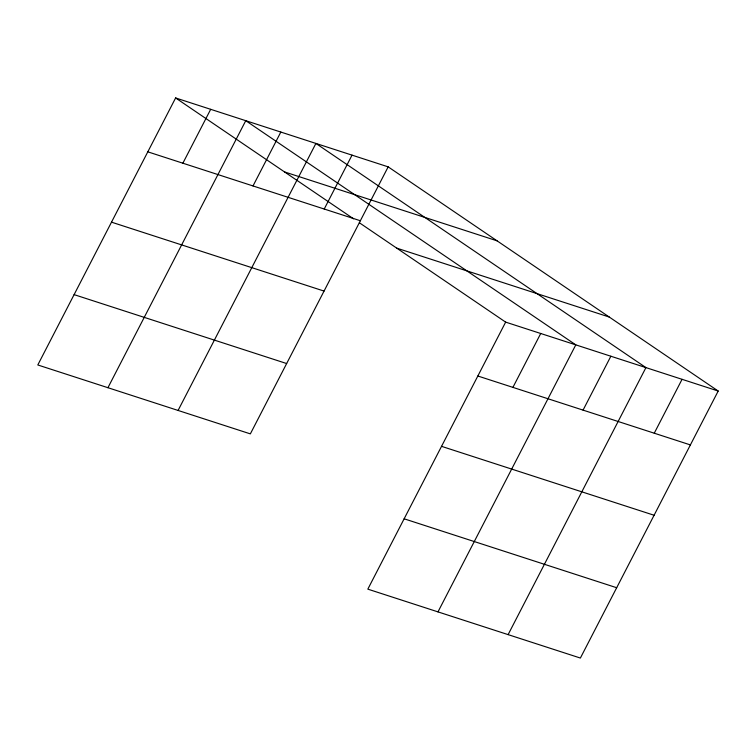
<?xml version="1.0" encoding="UTF-8"?>
<svg xmlns="http://www.w3.org/2000/svg" width="756" height="756" viewBox="0 0 756 756"><rect width="100%" height="100%" fill="white"/><g stroke="black" fill="none" stroke-linecap="round" stroke-linejoin="round"><path stroke-width="1.13" d="M388.168 166.859L175.619 97.949L37.8 364.968L250.349 433.878L388.168 166.859L718.2 391.032L580.381 658.051L367.832 589.141L505.651 322.122L718.2 391.032M182.876 163.201L210.688 109.318M107.938 387.705L245.757 120.686L575.798 344.859L437.979 611.878M253.014 185.938L280.826 132.054M178.076 410.451L315.904 143.432L645.936 367.605L508.117 634.624M324.22 209.025L352.031 155.141M512.918 387.374L540.729 333.49M583.056 410.121L610.867 356.227M654.252 433.207L682.063 379.314M284.53 171.924L497.079 240.833M147.807 151.833L360.357 220.743M396.739 248.138L609.289 317.057M111.51 222.16L324.05 291.079M477.839 376.006L690.389 444.915M74.107 294.632L286.647 363.541M441.542 446.342L654.082 515.252M404.139 518.805L616.679 587.724M175.619 97.949L353.581 218.824M359.336 222.736L505.651 322.122"/></g></svg>
